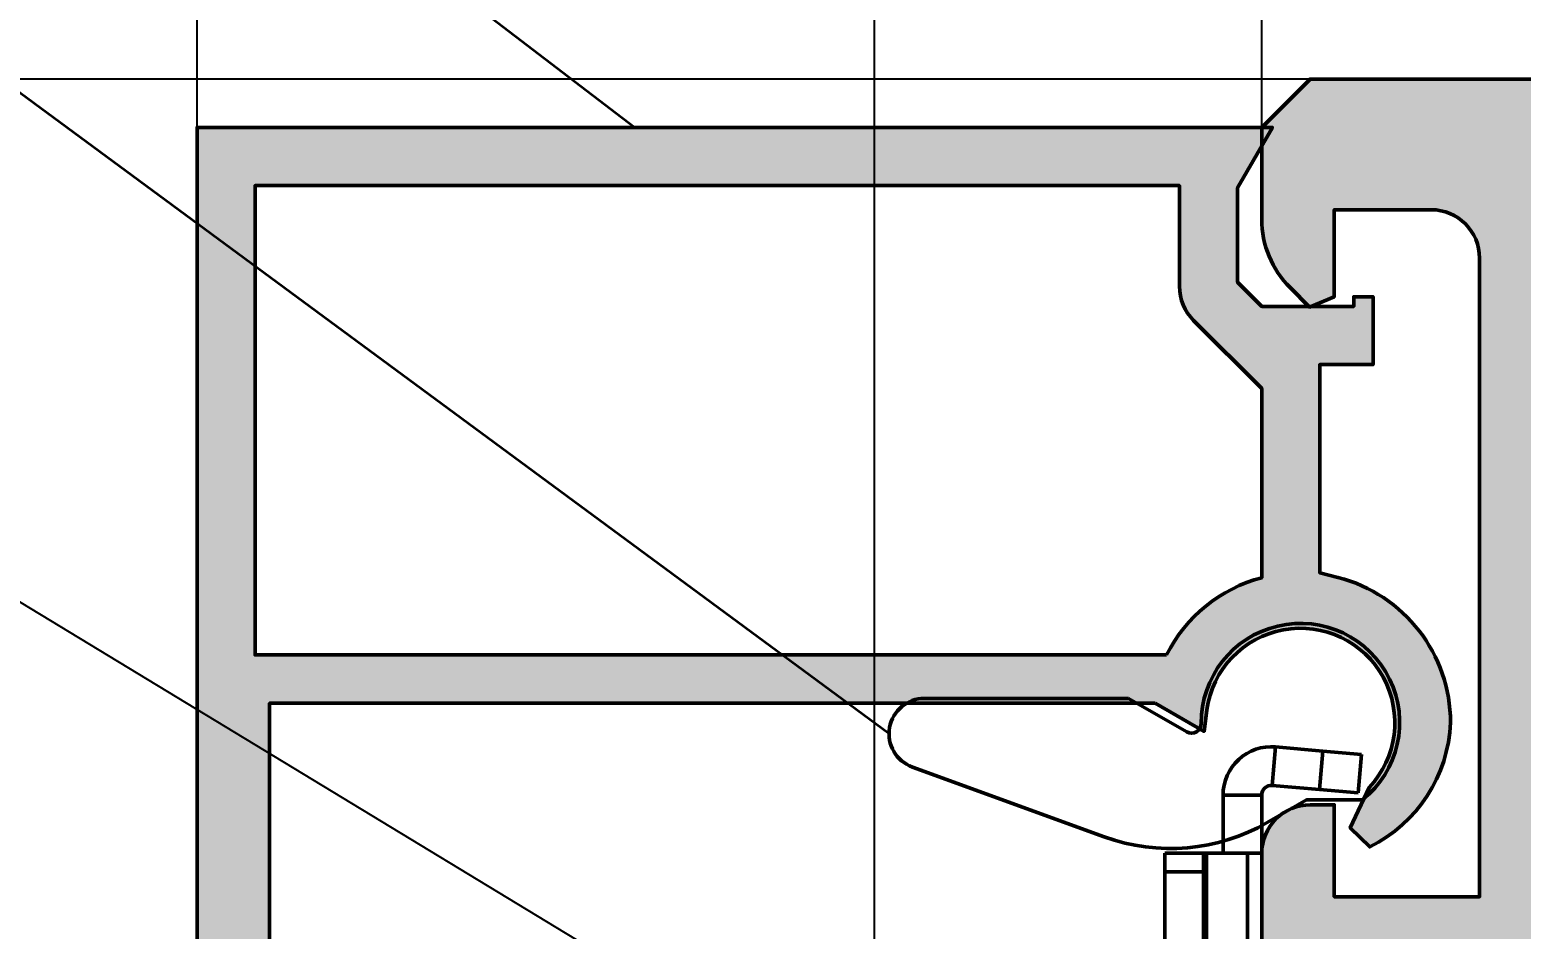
# Model space of a CAD drawing. Header units: millimetres. Extents: x -1 to 196, y 0 to 128.
# Drawn here: x 62.89 to 93.71, y 65.75 to 84.34 of the extents above; entities that cross this region are included whole.
import ezdxf

# ---------------------------------------------------------------- set-up
doc = ezdxf.new("R2010")
doc.units = ezdxf.units.MM
doc.header["$PDMODE"] = 3
doc.header["$PDSIZE"] = -2
for name, color, linetype, lineweight in [('AM_5', 3, 'Continuous', 25), ('AM_6', 2, 'Continuous', 35), ('AM_C', 2, 'Continuous', 50), ('AM_S', 7, 'Continuous', 50), ('Docu-AM_8', 1, 'Continuous', 25), ('Shellsafeguard', 2, 'Continuous', 35)]:
    doc.layers.add(name, color=color, linetype=linetype, lineweight=lineweight)
doc.styles.add('SBS_Standard', font='arial.ttf')
doc.dimstyles.new('SBS1-1$0', dxfattribs={"dimtxt": 2.5, "dimasz": 2.5, "dimexe": 1, "dimexo": 0, "dimgap": 1, "dimtad": 1, "dimtoh": 1, "dimdsep": 46, "dimtxsty": 'SBS_Standard', "dimcen": 0, "dimclrd": 256, "dimclre": 256, "dimclrt": 30, "dimadec": 1, "dimazin": 2, "dimtp": 0.1, "dimtm": 0.1, "dimtfac": 0.71, "dimtmove": 0, "dimatfit": 3, "dimfxl": 1, "dimlwd": -1, "dimlwe": -1, "dimarcsym": 1})

# ---------------------------------------------------------------- blocks, each defined once
blk = doc.blocks.new('B-3010118_docu_wos')
at = {"layer": 'Docu-AM_8'}
h = blk.add_hatch(color=256, dxfattribs=at)
edge = h.paths.add_edge_path()
edge.add_line((-1.03442056940482e-13, 1.000000000000077), (-1.029980715962331e-13, 48.99999999999994))
edge.add_line((-1.029980715962331e-13, 48.99999999999994), (0.9999999999998755, 50.00000000000004))
edge.add_line((0.9999999999998755, 50.00000000000004), (2.89583694396481, 50.00000000000001))
edge.add_arc((2.895836943964784, 47.99999999999913), 2.000000000000874, 45.00000000001671, 89.99999999999932, ccw=False)
edge.add_line((4.310050506338087, 49.41421356237326), (4.712132034355987, 49.0121320343556))
edge.add_line((4.712132034355987, 49.0121320343556), (4.500000000000227, 48.49999999999995))
edge.add_line((4.500000000000227, 48.49999999999995), (2.699999999999051, 48.50000000000001))
edge.add_line((2.699999999999051, 48.50000000000001), (2.700000000000049, 46.4999999999995))
edge.add_arc((3.700000000000047, 46.50000000000001), 0.9999999999999982, 180.0000000000293, 269.9999999999999)
edge.add_line((3.700000000000045, 45.50000000000001), (16.89999999999986, 45.50000000000001))
edge.add_line((16.89999999999986, 45.50000000000001), (16.89999999999986, 48.4999999999995))
edge.add_line((16.89999999999986, 48.4999999999995), (15.00000000000023, 48.50000000000006))
edge.add_line((15.00000000000023, 48.50000000000006), (15.00000000000023, 49.00000000000001))
edge.add_arc((16.00000000000021, 49.00000000000002), 0.9999999999999858, 89.99999999999272, 180.0000000000008, ccw=False)
edge.add_line((16.00000000000034, 50.00000000000001), (19.14886532022875, 49.99999999999982))
edge.add_line((19.14886532022875, 49.99999999999982), (19.58562960134768, 48.80000000000059))
edge.add_line((19.58562960134768, 48.80000000000059), (18.27926256615374, 48.79999999999995))
edge.add_line((18.27926256615374, 48.79999999999995), (18.49999999999974, 45.49999999999981))
edge.add_line((18.49999999999974, 45.49999999999981), (48.50000000000005, 45.50000000000684))
edge.add_line((48.50000000000005, 45.50000000000684), (48.72073743384539, 48.79999999999952))
edge.add_line((48.72073743384539, 48.79999999999952), (47.41437039865118, 48.80000000000012))
edge.add_line((47.41437039865118, 48.80000000000012), (47.8511346797708, 49.99999999999981))
edge.add_line((47.8511346797708, 49.99999999999981), (50.99999999999966, 50.00000000000001))
edge.add_arc((50.99999999999979, 49.00000000000002), 0.9999999999999858, -7.958078640513122e-13, 90.00000000000728, ccw=False)
edge.add_line((51.99999999999977, 49.00000000000001), (51.99999999999977, 48.50000000000006))
edge.add_line((51.99999999999977, 48.50000000000006), (50.10000000000014, 48.4999999999995))
edge.add_line((50.10000000000014, 48.4999999999995), (50.10000000000014, 45.50000000000001))
edge.add_line((50.10000000000014, 45.50000000000001), (63.29999999999995, 45.50000000000001))
edge.add_arc((63.29999999999995, 46.50000000000001), 1, 270, 359.9999999999707)
edge.add_line((64.29999999999995, 46.4999999999995), (64.30000000000095, 48.50000000000001))
edge.add_line((64.30000000000095, 48.50000000000001), (62.49999999999977, 48.49999999999995))
edge.add_line((62.49999999999977, 48.49999999999995), (62.28786796564401, 49.0121320343556))
edge.add_line((62.28786796564401, 49.0121320343556), (62.68994949366191, 49.41421356237326))
edge.add_arc((64.10416305603522, 47.99999999999913), 2.000000000000875, 90.0000000000008, 134.9999999999835, ccw=False)
edge.add_line((64.10416305603519, 50.00000000000001), (65.9999999999999, 50.00000000000001))
edge.add_line((65.9999999999999, 50.00000000000001), (66.99999999999977, 49.00000000000001))
edge.add_line((66.99999999999977, 49.00000000000001), (66.99999999999977, 1.000000000000007))
edge.add_line((66.99999999999977, 1.000000000000009), (65.99999999999991, 6.661338147750939e-16))
edge.add_line((65.99999999999991, 6.38623823671004e-16), (64.10416305603519, 5.329070518200751e-15))
edge.add_arc((64.10416305603522, 2.000000000000877), 2.000000000000871, 225.0000000000165, 269.9999999999992, ccw=False)
edge.add_line((62.68994949366191, 0.5857864376267568), (62.28786796564401, 0.987867965644412))
edge.add_line((62.28786796564401, 0.987867965644412), (62.49999999999977, 1.500000000000062))
edge.add_line((62.49999999999977, 1.500000000000062), (64.30000000000095, 1.500000000000005))
edge.add_line((64.30000000000095, 1.500000000000005), (64.29999999999995, 3.500000000000517))
edge.add_arc((63.29999999999995, 3.500000000000005), 1, 2.931199194436777e-11, 90)
edge.add_line((63.29999999999995, 4.500000000000005), (50.10000000000014, 4.500000000000005))
edge.add_line((50.10000000000014, 4.500000000000005), (50.10000000000014, 1.500000000000515))
edge.add_line((50.10000000000014, 1.500000000000515), (51.99999999999977, 1.499999999999948))
edge.add_line((51.99999999999977, 1.499999999999948), (51.99999999999977, 1.000000000000005))
edge.add_arc((50.99999999999979, 0.9999999999999895), 0.9999999999999858, -90.00000000000728, 9.094947017729282e-13, ccw=False)
edge.add_line((50.99999999999966, 1.998401444325282e-15), (47.8511346797708, 1.998517131957586e-13))
edge.add_line((47.8511346797708, 1.998517131957586e-13), (47.4143703986512, 1.199999999999889))
edge.add_line((47.4143703986512, 1.199999999999889), (48.72073743384539, 1.200000000000492))
edge.add_line((48.72073743384539, 1.200000000000492), (48.50000000000006, 4.49999999999317))
edge.add_line((48.50000000000006, 4.49999999999317), (18.49999999999974, 4.50000000000021))
edge.add_line((18.49999999999974, 4.50000000000021), (18.27926256615374, 1.200000000000069))
edge.add_line((18.27926256615374, 1.200000000000069), (19.58562960134768, 1.199999999999422))
edge.add_line((19.58562960134768, 1.199999999999422), (19.14886532022875, 1.976196983832779e-13))
edge.add_line((19.14886532022875, 1.977224148145708e-13), (16.00000000000034, 1.998401444325282e-15))
edge.add_arc((16.00000000000021, 0.9999999999999895), 0.9999999999999875, 179.9999999999991, 270.00000000000733, ccw=False)
edge.add_line((15.00000000000023, 1.000000000000005), (15.00000000000023, 1.499999999999948))
edge.add_line((15.00000000000023, 1.499999999999948), (16.89999999999987, 1.500000000000515))
edge.add_line((16.89999999999987, 1.500000000000515), (16.89999999999986, 4.500000000000005))
edge.add_line((16.89999999999986, 4.500000000000005), (3.700000000000045, 4.500000000000005))
edge.add_arc((3.700000000000047, 3.500000000000007), 0.9999999999999982, 90.0000000000001, 179.9999999999708)
edge.add_line((2.700000000000049, 3.500000000000517), (2.699999999999051, 1.500000000000005))
edge.add_line((2.699999999999051, 1.500000000000005), (4.500000000000227, 1.500000000000062))
edge.add_line((4.500000000000227, 1.500000000000062), (4.712132034355987, 0.987867965644412))
edge.add_line((4.712132034355987, 0.987867965644412), (4.310050506338087, 0.5857864376267568))
edge.add_arc((2.895836943964784, 2.000000000000877), 2.000000000000871, 270.0000000000007, 314.99999999998346, ccw=False)
edge.add_line((2.89583694396481, 5.329070518200751e-15), (0.9999999999998763, -3.209471837271603e-14))
edge.add_line((0.9999999999998763, -3.209471837271603e-14), (-1.034727858950646e-13, 1.000000000000077))
h.paths.add_polyline_path([(48.10000002715257, 43.70000000000687), (18.89999997284858, 43.69999999999985), (18.89999997284858, 6.300000000000171), (48.10000002715257, 6.299999999993149)], flags=0)
edge = h.paths.add_edge_path(flags=0)
edge.add_line((16.90000020798141, 44.00000000000293), (3.199999999999477, 44.00000000000009))
edge.add_line((3.199999999999477, 44.00000000000009), (3.199999999999547, 41.49999999999988))
edge.add_line((3.199999999999547, 41.49999999999988), (2.899999999999908, 41.2000000000001))
edge.add_line((2.899999999999908, 41.2000000000001), (2.900000000001242, 28.12347523777213))
edge.add_line((2.900000000001242, 28.12347523777213), (2.876190476191719, 28.04910677972994))
edge.add_arc((12.40000000000122, 25.00000000000001), 9.999999999999982, 162.2472098380533, 197.7527901619468)
edge.add_line((2.876190476191724, 21.95089322027006), (2.900000000001244, 21.87652476222787))
edge.add_line((2.900000000001244, 21.87652476222787), (2.900000000000598, 8.800000000000196))
edge.add_line((2.900000000000598, 8.800000000000196), (3.199999999999546, 8.500000000000137))
edge.add_line((3.199999999999546, 8.500000000000137), (3.199999999999477, 5.999999999999932))
edge.add_line((3.199999999999477, 5.999999999999932), (16.90000020797842, 6.000000000000018))
edge.add_line((16.90000020797842, 6.000000000000018), (16.90000020689833, 21.87652476222788))
edge.add_line((16.90000020689833, 21.87652476222788), (16.92380973070785, 21.95089322027007))
edge.add_arc((7.400000206898351, 25), 9.999999999999975, 342.2472098380533, 377.7527901619468)
edge.add_line((16.92380973070784, 28.04910677972996), (16.90000020689832, 28.12347523777214))
edge.add_line((16.90000020689832, 28.12347523777214), (16.90000020798141, 44.00000000000293))
edge = h.paths.add_edge_path(flags=0)
edge.add_line((63.80000000000007, 44.00000000000009), (50.09999979201653, 43.99999999999999))
edge.add_line((50.09999979201653, 43.99999999999999), (50.0999997931026, 28.12347523777213))
edge.add_line((50.0999997931026, 28.12347523777213), (50.07619026929307, 28.04910677972994))
edge.add_arc((59.59999979310258, 25.00000000000001), 9.999999999999988, 162.2472098380533, 197.7527901619468)
edge.add_line((50.07619026929308, 21.95089322027006), (50.0999997931026, 21.87652476222787))
edge.add_line((50.0999997931026, 21.87652476222787), (50.09999979201653, 6.000000000000032))
edge.add_line((50.09999979201653, 6.000000000000031), (63.80000000000007, 5.999999999999932))
edge.add_line((63.80000000000007, 5.999999999999932), (63.8, 8.500000000000139))
edge.add_line((63.8, 8.500000000000139), (64.09999999999964, 8.79999999999992))
edge.add_line((64.09999999999964, 8.79999999999992), (64.09999999999968, 21.87652476222787))
edge.add_line((64.09999999999968, 21.87652476222787), (64.1238095238092, 21.95089322027007))
edge.add_arc((54.59999999999968, 25.00000000000001), 9.999999999999996, 342.2472098380533, 377.7527901619467)
edge.add_line((64.1238095238092, 28.04910677972994), (64.09999999999968, 28.12347523777213))
edge.add_line((64.09999999999968, 28.12347523777213), (64.09999999999964, 41.20000000000012))
edge.add_line((64.09999999999964, 41.20000000000012), (63.8, 41.49999999999988))
edge.add_line((63.8, 41.49999999999988), (63.80000000000007, 44.00000000000009))
at = {"layer": 'AM_S'}
blk.add_lwpolyline([(-1.03442056940482e-13, 1.000000000000077), (-1.029980715962331e-13, 48.99999999999994), (0.9999999999998755, 50.00000000000004), (2.89583694396481, 50.00000000000001, -0.1989123673795796), (4.310050506338087, 49.41421356237326), (4.712132034355987, 49.0121320343556), (4.500000000000227, 48.49999999999995), (2.699999999999051, 48.50000000000001), (2.700000000000049, 46.4999999999995, 0.4142135623729452), (3.700000000000045, 45.50000000000001), (16.89999999999986, 45.50000000000001), (16.89999999999986, 48.4999999999995), (15.00000000000023, 48.50000000000006), (15.00000000000023, 49.00000000000001, -0.4142135623731367), (16.00000000000034, 50.00000000000001), (19.14886532022875, 49.99999999999982), (19.58562960134768, 48.80000000000059), (18.27926256615374, 48.79999999999995), (18.49999999999974, 45.49999999999981), (48.50000000000005, 45.50000000000684)], format="xyb", dxfattribs=at)
blk = doc.blocks.new('B-3991008_docu_wos')
at = {"layer": 'Docu-AM_8'}
h = blk.add_hatch(color=256, dxfattribs=at)
edge = h.paths.add_edge_path()
edge.add_line((-11.89999999999996, 2.203115392854691), (-12.48361182593791, 1.192270058432068))
edge.add_line((-12.48361182593791, 1.192270058432068), (-12.03999999999996, 1.132588937151354))
edge.add_arc((-12.29999999999995, -0.8000000000000375), 1.949999999999984, -133.4080127777193, 82.33774433923429, ccw=False)
edge.add_line((-13.64001877441193, -2.216633221487996), (-14.47321452147776, -1.828107663889092))
edge.add_line((-14.47321452147776, -1.828107663889092), (-14.8688738196423, -2.23306716015211))
edge.add_arc((-12.18013562322083, -0.902395558627594), 2.999999999999932, 206.3310657647786, 267.7101380083817)
edge.add_arc((-12.29999999999991, -0.7999999999999797), 3.100000000000013, 269.9999888791808, 345.5224878140693)
edge.add_line((-9.29843790668916, -1.575000000000024), (-9.201613323033987, -1.200000000000034))
edge.add_line((-9.201613323033987, -1.200000000000034), (-4.899999999999963, -1.200000000000024))
edge.add_line((-4.899999999999963, -1.200000000000024), (-4.899999999999988, -2.3))
edge.add_line((-4.899999999999988, -2.3), (-3.5, -2.300000000000026))
edge.add_line((-3.5, -2.300000000000026), (-3.5, -1.90000000000007))
edge.add_line((-3.5, -1.90000000000007), (-3.69999999999996, -1.90000000000007))
edge.add_line((-3.69999999999996, -1.90000000000007), (-3.69999999999996, 2.131628207280301e-14))
edge.add_line((-3.69999999999996, 2.131628207280301e-14), (-3.19999999999996, 0.5000000000000213))
edge.add_line((-3.19999999999996, 0.5000000000000213), (-1.246410161513722, 0.5000000000000213))
edge.add_line((-1.246410161513722, 0.5000000000000213), (0, -0.2196152422706432))
edge.add_line((-1.035751345774633e-16, -0.2196152422706432), (3.061616997868395e-17, 22.00000000000001))
edge.add_line((3.061616997868395e-17, 22.00000000000001), (-21.20000005166107, 22.00000000000036))
edge.add_line((-21.20000005166107, 22.00000000000036), (-21.19999970891076, 20.00000000000001))
edge.add_line((-21.19999970891076, 20.00000000000001), (-23.50000034275029, 20.00000000000001))
edge.add_line((-23.50000034275029, 20.00000000000001), (-23.90397134275074, 19.20536999999998))
edge.add_arc((-24.71191408617337, 18.61610855630205), 1.000000262839087, -38.88618498072577, 36.104604522801424, ccw=False)
edge.add_line((-23.93351934275081, 17.98833299999998), (-23.70000134275062, 17.49999999999999))
edge.add_line((-23.70000134275062, 17.49999999999999), (-22.6, 17.49999999999999))
edge.add_line((-22.6, 17.49999999999999), (-22.6, 16.35044140847464))
edge.add_line((-22.6, 16.35044140847464), (-23.88302331593942, 14.82139397750241))
edge.add_line((-23.88302331593942, 14.82139397750241), (-23.11697834275067, 14.17860699999998))
edge.add_line((-23.11697834275067, 14.17860699999998), (-22.06791234275035, 15.42883599999997))
edge.add_arc((-23.60000193702863, 16.71441338904894), 2.000001937031503, 319.9999654235025, 359.9999029109925)
edge.add_line((-21.6, 16.71440999999997), (-21.6, 17.49999999999999))
edge.add_line((-21.6, 17.49999999999999), (-18.89289356156398, 20.20710678118659))
edge.add_arc((-18.18560741532434, 19.49973156122806), 1.00031664710426, 89.43748814388391, 134.9963923888267, ccw=False)
edge.add_line((-18.17578678037764, 20.49999999999994), (-11.89999999999996, 20.49999999999994))
edge.add_line((-11.89999999999996, 20.49999999999994), (-11.89999999999996, 2.203115392854691))
edge = h.paths.add_edge_path(flags=16)
edge.add_arc((-12.29999999999995, -0.800000000000034), 3.100000000000001, 14.955248316643974, 63.15278667399599, ccw=False)
edge.add_line((-9.30500417362557, 3.404394821604484e-17), (-5.397056274847699, 0))
edge.add_line((-5.397056274847699, 0), (-3.989949493661136, 1.40710678118657))
edge.add_arc((-3.282842712474586, 0.7000000000000242), 0.9999999999999999, 90, 135.0000000000001, ccw=False)
edge.add_line((-3.282842712474587, 1.700000000000024), (-1.199999999999996, 1.700000000000025))
edge.add_line((-1.199999999999996, 1.700000000000025), (-1.199999999999996, 20.8))
edge.add_line((-1.199999999999996, 20.8), (-10.89999999999996, 20.79999999999998))
edge.add_line((-10.89999999999996, 20.79999999999998), (-10.89999999999996, 1.965863337187841))
at = {"layer": 'AM_S'}
for points in [[(-11.89999999999996, 2.203115392854691), (-12.48361182593791, 1.192270058432068), (-12.03999999999996, 1.132588937151354, -1.373175899358104), (-13.64001877441193, -2.216633221487996), (-14.47321452147776, -1.828107663889092), (-14.8688738196423, -2.23306716015211, 0.2744090491249453), (-12.30000060169414, -3.899999999999935, 0.3419987673188581), (-9.29843790668916, -1.575000000000024), (-9.201613323033987, -1.200000000000034), (-4.899999999999963, -1.200000000000024), (-4.899999999999988, -2.3), (-3.5, -2.300000000000026), (-3.5, -1.90000000000007), (-3.69999999999996, -1.90000000000007), (-3.69999999999996, 2.131628207280301e-14), (-3.19999999999996, 0.5000000000000213), (-1.246410161513722, 0.5000000000000213), (-1.035751345774633e-16, -0.2196152422706432), (3.061616997868395e-17, 22.00000000000001), (-21.20000005166107, 22.00000000000036), (-21.19999970891076, 20.00000000000001), (-23.50000034275029, 20.00000000000001), (-23.90397134275074, 19.20536999999998, -0.3394094402287316), (-23.93351934275081, 17.98833299999998), (-23.70000134275062, 17.49999999999999), (-22.6, 17.49999999999999), (-22.6, 16.35044140847464), (-23.88302331593942, 14.82139397750241), (-23.11697834275067, 14.17860699999998), (-22.06791234275035, 15.42883599999997, 0.1763266994656899), (-21.6, 16.71440999999997), (-21.6, 17.49999999999999), (-18.89289356156398, 20.20710678118659, -0.2014487717177971), (-18.17578678037764, 20.49999999999994), (-11.89999999999996, 20.49999999999994), (-11.89999999999996, 2.203115392854691)], [(-10.89999999999996, 1.965863337187841, -0.2134575926161353), (-9.30500417362557, 3.404394821604484e-17), (-5.397056274847699, 0), (-3.989949493661136, 1.40710678118657, -0.1989123673796585), (-3.282842712474587, 1.700000000000024), (-1.199999999999996, 1.700000000000025), (-1.199999999999996, 20.8), (-10.89999999999996, 20.79999999999998), (-10.89999999999996, 1.965863337187841)]]:
    blk.add_lwpolyline(points, format="xyb", close=True, dxfattribs=at)
blk = doc.blocks.new('B-4020006_docu_wos')
at = {"layer": 'AM_C'}
blk.add_lwpolyline([(0.5, 3.550000000000182), (-0.1928699384586139, 2.349914063552205, 0.580267303063473), (-0.01791687035046152, 2.049921702348001, -1.597324648268597), (-1.600000000000023, -1.281600561797859), (-1.600000000000023, -0.1248711305961479), (-2.067384683690022, 0.6846628882340156, -0.2216946626429356), (-2.362053551695908, 4.05274346153692), (-0.9185231964214609, 8.018810516950907, -0.8390996311772809), (0.5, 7.768686604660616), (0.5, 5.248306118210166)], format="xyb", close=True, dxfattribs=at)
blk = doc.blocks.new('4080323_Side')
at = {"layer": 'AM_C'}
for p, q in [((0.2174311485450744, 37.39923893961895), (0.2871557427424705, 38.19619469809276)), ((0.2871557427424705, 38.19619469809276), (1.265158231903115, 38.11063056739112)), ((1.195433637705719, 37.31367480891731), (1.265158231903115, 38.11063056739112)), ((2.06211399037602, 38.04090597319281), (1.265158231903115, 38.11063056739112)), ((2.06211399037602, 38.04090597319281), (1.992389396178623, 37.24395021471991)), ((1.195433637705719, 37.31367480891731), (0.2174311485450744, 37.39923893961895)), ((1.195433637705719, 37.31367480891731), (1.992389396178623, 37.24395021471991)), ((-0.8000000000047294, 36.0000000000009), (-0.8000000000047294, 37.20000000000072)), ((-5.456968210637569e-12, 37.20000000000072), (-0.8000000000047294, 37.20000000000072)), ((-5.456968210637569e-12, 36.0000000000009), (-5.456968210637569e-12, 37.20000000000072)), ((-2, 36.0000000000009), (-2, 35.61159660434259)), ((-2, 36.0000000000009), (-1.200000000000728, 36.0000000000009)), ((-1.141421356238425, 36.0000000000009), (-1.200000000000728, 36.0000000000009)), ((-1.200000000000728, 35.61159660434259), (-1.200000000000728, 36.0000000000009)), ((-1.141421356238425, 32.7500000000009), (-1.141421356238425, 36.0000000000009)), ((-0.2928932188151521, 36.0000000000009), (-1.141421356238425, 36.0000000000009)), ((-0.2928932188151521, 32.45000000000072), (-0.2928932188151521, 36.0000000000009)), ((-0.2928932188151521, 36.0000000000009), (-1.818989403545856e-12, 36.0000000000009)), ((-1.818989403545856e-12, 1.000000000000909), (-1.818989403545856e-12, 36.0000000000009)), ((-2, 34.0000000000009), (-2, 35.61159660434259)), ((-1.200000000000728, 35.61159660434259), (-2, 35.61159660434259)), ((-1.200000000000728, 35.61159660434259), (-1.199999999998909, 33.6900094323837)), ((-2, 33.6900094323837), (-2, 34.0000000000009)), ((-2, 33.6900094323837), (-2, 33.27841282804183)), ((-2, 33.6900094323837), (-1.199999999998909, 33.6900094323837)), ((-1.199999999998909, 33.27841282804183), (-1.199999999998909, 33.6900094323837)), ((-2, 31.5000000000009), (-2, 33.27841282804183)), ((-1.199999999998909, 33.27841282804183), (-2, 33.27841282804183)), ((-1.199999999998909, 33.27841282804183), (-1.199999999998909, 3.721587171959072)), ((-1.141421356238425, 32.7500000000009), (-1.200000000000728, 32.7500000000009)), ((-0.7171572875267884, 32.7500000000009), (-1.141421356238425, 32.7500000000009)), ((-0.8585786437652132, 32.45000000000072), (-0.2928932188151521, 32.45000000000072)), ((-0.8585786437652132, 32.45000000000072), (-0.8585786437652132, 31.55000000000108)), ((2.598416150243793, 32.38363262866914), (1.798903488628639, 32.35571303130745)), ((2.598416150243793, 32.38363262866914), (2.626335747605481, 31.58411996705399)), ((0.2069798993361474, 32.30012183459711), (1.798903488628639, 32.35571303130745)), ((0.2348994966978353, 31.50060917298196), (0.2069798993361474, 32.30012183459711)), ((1.826823085992146, 31.55620036969139), (1.798903488628639, 32.35571303130745)), ((-2, 1.000000000000909), (-2, 31.5000000000009)), ((-0.2928932188151521, 31.55000000000108), (-0.8585786437652132, 31.55000000000108)), ((-0.2928932188151521, 29.45000000000072), (-0.2928932188151521, 31.55000000000108)), ((0.2348994966978353, 31.50060917298196), (1.826823085992146, 31.55620036969139)), ((1.826823085992146, 31.55620036969139), (2.626335747605481, 31.58411996705399)), ((-1.200000000000728, 31.2500000000009), (-1.141421356238425, 31.2500000000009)), ((-1.141421356238425, 29.7500000000009), (-1.141421356238425, 31.2500000000009)), ((-1.141421356238425, 31.2500000000009), (-0.7171572875267884, 31.2500000000009)), ((-1.141421356238425, 29.7500000000009), (-1.200000000000728, 29.7500000000009)), ((-0.7171572875267884, 29.7500000000009), (-1.141421356238425, 29.7500000000009)), ((-0.8585786437652132, 29.45000000000072), (-0.2928932188151521, 29.45000000000072)), ((-0.8585786437652132, 29.45000000000072), (-0.8585786437652132, 28.55000000000108)), ((-0.2928932188151521, 28.55000000000108), (-0.8585786437652132, 28.55000000000108)), ((-0.2928932188151521, 26.45000000000072), (-0.2928932188151521, 28.55000000000108)), ((-1.200000000000728, 28.2500000000009), (-1.141421356238425, 28.2500000000009)), ((-1.141421356238425, 26.7500000000009), (-1.141421356238425, 28.2500000000009)), ((-1.141421356238425, 28.2500000000009), (-0.7171572875267884, 28.2500000000009)), ((-1.141421356238425, 26.7500000000009), (-1.200000000000728, 26.7500000000009)), ((-0.7171572875267884, 26.7500000000009), (-1.141421356238425, 26.7500000000009)), ((-0.8585786437652132, 26.45000000000072), (-0.2928932188151521, 26.45000000000072)), ((-0.8585786437652132, 26.45000000000072), (-0.8585786437652132, 25.55000000000017)), ((-0.2928932188151521, 25.55000000000108), (-0.8585786437652132, 25.55000000000017)), ((-0.2928932188151521, 23.45000000000072), (-0.2928932188151521, 25.55000000000108)), ((-1.200000000000728, 25.2500000000009), (-1.141421356238425, 25.2500000000009)), ((-1.141421356238425, 23.7500000000009), (-1.141421356238425, 25.2500000000009)), ((-1.141421356238425, 25.2500000000009), (-0.7171572875267884, 25.2500000000009)), ((-1.141421356238425, 23.7500000000009), (-1.200000000000728, 23.7500000000009)), ((-0.7171572875267884, 23.7500000000009), (-1.141421356238425, 23.7500000000009)), ((-0.8585786437652132, 23.45000000000072), (-0.2928932188151521, 23.45000000000072)), ((-0.8585786437652132, 23.45000000000072), (-0.8585786437652132, 22.55000000000017)), ((-0.2928932188151521, 22.55000000000108), (-0.8585786437652132, 22.55000000000017)), ((-0.2928932188151521, 20.45000000000072), (-0.2928932188151521, 22.55000000000108)), ((-1.200000000000728, 22.2500000000009), (-1.141421356238425, 22.2500000000009)), ((-1.141421356238425, 20.7500000000009), (-1.141421356238425, 22.2500000000009)), ((-1.141421356238425, 22.2500000000009), (-0.7171572875267884, 22.2500000000009)), ((-1.141421356238425, 20.7500000000009), (-1.200000000000728, 20.7500000000009)), ((-0.7171572875267884, 20.7500000000009), (-1.141421356238425, 20.7500000000009)), ((-0.8585786437652132, 20.45000000000072), (-0.2928932188151521, 20.45000000000072)), ((-0.8585786437652132, 20.45000000000072), (-0.8585786437652132, 19.55000000000017)), ((-0.2928932188151521, 19.55000000000108), (-0.8585786437652132, 19.55000000000017)), ((-0.2928932188151521, 17.45000000000072), (-0.2928932188151521, 19.55000000000108)), ((-1.200000000000728, 19.2500000000009), (-1.141421356238425, 19.2500000000009)), ((-1.141421356238425, 17.7500000000009), (-1.141421356238425, 19.2500000000009)), ((-1.141421356238425, 19.2500000000009), (-0.7171572875267884, 19.2500000000009)), ((-1.141421356238425, 17.7500000000009), (-1.200000000000728, 17.7500000000009)), ((-0.7171572875267884, 17.7500000000009), (-1.141421356238425, 17.7500000000009)), ((-0.8585786437652132, 17.45000000000072), (-0.2928932188151521, 17.45000000000072)), ((-0.8585786437652132, 17.45000000000072), (-0.8585786437652132, 16.55000000000017)), ((-0.2928932188151521, 16.55000000000108), (-0.8585786437652132, 16.55000000000017)), ((-0.2928932188151521, 14.45000000000072), (-0.2928932188151521, 16.55000000000108)), ((-1.200000000000728, 16.2500000000009), (-1.141421356238425, 16.2500000000009)), ((-1.141421356238425, 14.7500000000009), (-1.141421356238425, 16.2500000000009)), ((-1.141421356238425, 16.2500000000009), (-0.7171572875267884, 16.2500000000009)), ((-1.141421356238425, 14.7500000000009), (-1.200000000000728, 14.7500000000009)), ((-0.7171572875267884, 14.7500000000009), (-1.141421356238425, 14.7500000000009)), ((-0.8585786437652132, 14.45000000000072), (-0.2928932188151521, 14.45000000000072)), ((-0.8585786437652132, 14.45000000000072), (-0.8585786437652132, 13.55000000000017)), ((-0.2928932188151521, 13.55000000000108), (-0.8585786437652132, 13.55000000000017)), ((-0.2928932188151521, 11.45000000000073), (-0.2928932188151521, 13.55000000000108)), ((-1.200000000000728, 13.2500000000009), (-1.141421356238425, 13.2500000000009)), ((-1.141421356238425, 11.75000000000091), (-1.141421356238425, 13.2500000000009)), ((-1.141421356238425, 13.2500000000009), (-0.7171572875267884, 13.2500000000009)), ((-1.141421356238425, 11.75000000000091), (-1.200000000000728, 11.75000000000091)), ((-0.7171572875267884, 11.75000000000091), (-1.141421356238425, 11.75000000000091)), ((-0.8585786437652132, 11.45000000000073), (-0.2928932188151521, 11.45000000000073)), ((-0.8585786437652132, 11.45000000000073), (-0.8585786437652132, 10.55000000000018)), ((-0.2928932188151521, 10.55000000000109), (-0.8585786437652132, 10.55000000000018)), ((-0.2928932188151521, 8.450000000000728), (-0.2928932188151521, 10.55000000000109)), ((-1.200000000000728, 10.25000000000091), (-1.141421356238425, 10.25000000000091)), ((-1.141421356238425, 8.75000000000091), (-1.141421356238425, 10.25000000000091)), ((-1.141421356238425, 10.25000000000091), (-0.7171572875267884, 10.25000000000091)), ((-1.141421356238425, 8.75000000000091), (-1.200000000000728, 8.75000000000091)), ((-0.7171572875267884, 8.75000000000091), (-1.141421356238425, 8.75000000000091)), ((-0.8585786437652132, 8.450000000000728), (-0.2928932188151521, 8.450000000000728)), ((-0.8585786437652132, 8.450000000000728), (-0.8585786437652132, 7.550000000000182)), ((-0.2928932188151521, 7.550000000001091), (-0.8585786437652132, 7.550000000000182)), ((-0.2928932188151521, 5.450000000000728), (-0.2928932188151521, 7.550000000001091)), ((-1.200000000000728, 7.250000000000909), (-1.141421356238425, 7.250000000000909)), ((-1.141421356238425, 5.750000000000909), (-1.141421356238425, 7.250000000000909)), ((-1.141421356238425, 7.250000000000909), (-0.7171572875267884, 7.250000000000909)), ((-1.141421356238425, 5.750000000000909), (-1.200000000000728, 5.750000000000909)), ((-0.7171572875267884, 5.750000000000909), (-1.141421356238425, 5.750000000000909)), ((-0.8585786437652132, 5.450000000000728), (-0.2928932188151521, 5.450000000000728)), ((-0.8585786437652132, 5.450000000000728), (-0.8585786437652132, 4.550000000000182)), ((0.2348994966978353, 5.499390827019852), (0.2069798993361474, 4.699878165404698)), ((0.2348994966978353, 5.499390827019852), (1.826823085992146, 5.443799630309513)), ((1.798903488628639, 4.64428696869436), (1.826823085992146, 5.443799630309513)), ((2.626335747605481, 5.415880032947825), (1.826823085992146, 5.443799630309513)), ((2.626335747605481, 5.415880032947825), (2.598416150243793, 4.616367371332672)), ((0.2069798993361474, 4.699878165404698), (1.798903488628639, 4.64428696869436)), ((1.798903488628639, 4.64428696869436), (2.598416150243793, 4.616367371332672)), ((-0.2928932188151521, 4.550000000001091), (-0.8585786437652132, 4.550000000000182)), ((-0.2928932188151521, 1.000000000000909), (-0.2928932188151521, 4.550000000001091)), ((-1.200000000000728, 4.250000000000909), (-1.141421356238425, 4.250000000000909)), ((-1.141421356238425, 1.000000000000909), (-1.141421356238425, 4.250000000000909)), ((-1.141421356238425, 4.250000000000909), (-0.7171572875267884, 4.250000000000909)), ((-2, 3.721587171959072), (-1.199999999998909, 3.721587171959072)), ((-1.199999999998909, 3.309990567618115), (-1.199999999998909, 3.721587171959072)), ((-1.199999999998909, 3.309990567618115), (-2, 3.309990567618115)), ((-1.199999999998909, 3.309990567618115), (-1.200000000000728, 1.388403395659225)), ((-2, 1.388403395659225), (-2, 3.000000000000909)), ((-2, 1.388403395659225), (-1.200000000000728, 1.388403395659225)), ((-2, 1.388403395659225), (-2, 1.000000000000909)), ((-1.200000000000728, 1.000000000000909), (-1.200000000000728, 1.388403395659225)), ((-1.200000000000728, 1.000000000000909), (-2, 1.000000000000909)), ((-1.141421356238425, 1.000000000000909), (-1.200000000000728, 1.000000000000909)), ((-0.2928932188151521, 1.000000000000909), (-1.141421356238425, 1.000000000000909)), ((-0.8000000000047294, -0.1999999999989086), (-0.8000000000047294, 1.000000000000909)), ((-0.2928932188151521, 1.000000000000909), (-1.818989403545856e-12, 1.000000000000909)), ((-5.456968210637569e-12, -0.1999999999989086), (-5.456968210637569e-12, 1.000000000000909)), ((-5.456968210637569e-12, -0.1999999999989086), (-0.8000000000047294, -0.1999999999989086)), ((1.992389396178623, -0.2439502147180974), (1.195433637705719, -0.3136748089154935)), ((1.992389396178623, -0.2439502147180974), (2.06211399037602, -1.040905973191002)), ((0.2174311485450744, -0.3992389396180442), (1.195433637705719, -0.3136748089154935)), ((0.2871557427424705, -1.196194698090949), (0.2174311485450744, -0.3992389396180442)), ((1.265158231903115, -1.110630567389308), (1.195433637705719, -0.3136748089154935)), ((0.2871557427424705, -1.196194698090949), (1.265158231903115, -1.110630567389308)), ((1.265158231903115, -1.110630567389308), (2.06211399037602, -1.040905973191002))]:
    blk.add_line(p, q, dxfattribs=at)
for centre, radius, start, end in [((0.1999999999952706, 37.20000000000072), 1.000000000000002, 85.00000000002635, 180), ((0.1999999999952706, 37.20000000000072), 0.2, 85.00000000002635, 180), ((1.999999999996362, 30.0000000000009), 4, 138.7121682483362, 143.1301023542335), ((0.1999999999952706, 32.5000000000009), 0.1999999999999984, 180, 272.0000000000036), ((0.1999999999952706, 32.5000000000009), 0.999999999999907, 258.463040967142, 272.0000000000036), ((0.1999999999952706, 4.500000000000909), 0.9999999999999468, 87.99999999999635, 101.536959032858), ((0.1999999999952706, 4.500000000000909), 0.2000000000000013, 87.99999999999635, 180), ((1.999999999996362, 7.000000000000909), 4, 216.8698976457665, 221.2878317516638), ((0.1999999999952706, -0.1999999999989086), 1.000000000000001, 180, 274.9999999999736), ((0.1999999999952706, -0.1999999999989086), 0.2000000000000013, 180, 274.9999999999736)]:
    blk.add_arc(centre, radius, start, end, dxfattribs=at)
at = {"layer": 'AM_C', "extrusion": (0, 0, -1)}
for centre, major_axis, ratio, start_param, end_param in [((-1.28284271247685, 32.0000000000009), (-2.534661140423152e-13, -0.749999999999799), 0.7071067811862697, 3.298444740510635, 4.06888787159089), ((-0.7171572875267884, 32.0000000000009), (3.660658749550008e-13, -0.75), 0.7071067811864619, 3.141592653590484, 4.068887871592054), ((-1.28284271247685, 32.0000000000009), (-1.212792741750837e-16, -0.7499999999995041), 0.7071067811868313, 4.068887871590833, 5.355890089178546), ((-1.28284271247685, 32.0000000000009), (7.701935520414001e-13, -0.7499999999999809), 0.7071067811857435, -0.9272952180007911, -0.1568520869199472), ((-0.7171572875267884, 32.0000000000009), (-6.071630840266565e-13, -0.7499999999999999), 0.7071067811867834, -0.9272952180021086, -1.144861982993461e-12), ((-1.28284271247685, 29.0000000000009), (-2.534661140423152e-13, -0.749999999999799), 0.7071067811862697, 3.298444740510635, 4.06888787159089), ((-0.7171572875267884, 29.0000000000009), (3.660658749550008e-13, -0.75), 0.7071067811864619, 3.141592653590484, 4.068887871592054), ((-1.28284271247685, 29.0000000000009), (-1.212792741750837e-16, -0.7499999999995041), 0.7071067811868313, 4.068887871590833, 5.355890089178546), ((-1.28284271247685, 29.0000000000009), (1.073750272409209e-12, -0.7499999999999926), 0.7071067811859535, -0.9272952180005167, -0.1568520869197594), ((-0.7171572875267884, 29.0000000000009), (-6.071630840266565e-13, -0.7499999999999999), 0.7071067811867834, -0.9272952180021086, -1.144861982993461e-12), ((-1.28284271247685, 26.0000000000009), (-5.579065512094819e-13, -0.7499999999998107), 0.7071067811864794, 3.298444740510447, 4.068887871590614), ((-0.7171572875267884, 26.0000000000009), (-8.862760608306035e-14, -0.75), 0.7071067811858556, 3.141592653589626, 4.068887871591625), ((-1.28284271247685, 26.0000000000009), (-1.212792741750837e-16, -0.7499999999995041), 0.7071067811868313, 4.068887871590833, 5.355890089178546), ((-1.28284271247685, 26.0000000000009), (6.002043135432762e-13, -0.7500000000000346), 0.7071067811863297, -0.9272952180006261, -0.1568520869205594), ((-0.7171572875267884, 26.0000000000009), (-1.521628809706501e-13, -0.75), 0.707106781186177, -0.9272952180016796, -2.871036741680655e-13), ((-1.28284271247685, 23.0000000000009), (-5.579065512094819e-13, -0.7499999999998107), 0.7071067811864794, 3.298444740510447, 4.068887871590614), ((-0.7171572875267884, 23.0000000000009), (-8.849615379002989e-14, -0.7499999999999999), 0.7071067811858558, 3.141592653589198, 4.068887871591624), ((-1.28284271247685, 23.0000000000009), (-1.212792741750837e-16, -0.7499999999995041), 0.7071067811868313, 4.068887871590833, 5.355890089178546), ((-1.28284271247685, 23.0000000000009), (1.073750272409209e-12, -0.7499999999999926), 0.7071067811859535, -0.9272952180005167, -0.1568520869197594), ((-0.7171572875267884, 23.0000000000009), (-1.521628809706501e-13, -0.75), 0.707106781186177, -0.9272952180016796, -2.871036741680655e-13), ((-1.28284271247685, 20.0000000000009), (-5.579065512094819e-13, -0.7499999999998107), 0.7071067811864794, 3.298444740510447, 4.068887871590614), ((-0.7171572875267884, 20.0000000000009), (-8.849615379002989e-14, -0.7499999999999999), 0.7071067811858558, 3.141592653589198, 4.068887871591624), ((-1.28284271247685, 20.0000000000009), (-1.212792741750837e-16, -0.7499999999995041), 0.7071067811868313, 4.068887871590833, 5.355890089178546), ((-1.28284271247685, 20.0000000000009), (6.002043135432762e-13, -0.7500000000000346), 0.7071067811863297, -0.9272952180006261, -0.1568520869205594), ((-0.7171572875267884, 20.0000000000009), (1.356558901727072e-12, -0.75), 0.7071067811858015, -0.9272952180002573, 2.557953848736361e-12), ((-1.28284271247685, 17.0000000000009), (-5.579065512094819e-13, -0.7499999999998107), 0.7071067811864794, 3.298444740510447, 4.068887871590614), ((-0.7171572875267884, 17.0000000000009), (-4.473170958935025e-13, -0.75), 0.7071067811860551, 3.14159265358895, 4.068887871591286), ((-1.28284271247685, 17.0000000000009), (-1.212792741750837e-16, -0.7499999999995041), 0.7071067811868313, 4.068887871590833, 5.355890089178546), ((-1.28284271247685, 17.0000000000009), (6.002043135432762e-13, -0.7500000000000346), 0.7071067811863297, -0.9272952180006261, -0.1568520869205594), ((-0.7171572875267884, 17.0000000000009), (1.356558901727072e-12, -0.75), 0.7071067811858015, -0.9272952180002573, 2.557953848736361e-12), ((-1.28284271247685, 14.0000000000009), (-5.579065512094819e-13, -0.7499999999998107), 0.7071067811864794, 3.298444740510447, 4.068887871590614), ((-0.7171572875267884, 14.0000000000009), (-4.473170958935025e-13, -0.75), 0.7071067811860551, 3.14159265358895, 4.068887871591286), ((-1.28284271247685, 14.0000000000009), (-1.212792741750837e-16, -0.7499999999995041), 0.7071067811868313, 4.068887871590833, 5.355890089178546), ((-1.28284271247685, 14.0000000000009), (6.002043135432762e-13, -0.7500000000000346), 0.7071067811863297, -0.9272952180006261, -0.1568520869205594), ((-0.7171572875267884, 14.0000000000009), (2.061760693938254e-13, -0.75), 0.7071067811863766, -0.9272952180013421, 3.885780586188048e-13), ((-1.28284271247685, 11.00000000000091), (-5.579065512094819e-13, -0.7499999999998107), 0.7071067811864794, 3.298444740510447, 4.068887871590614), ((-0.7171572875267884, 11.00000000000091), (-4.473170958935025e-13, -0.75), 0.7071067811860551, 3.14159265358895, 4.068887871591286), ((-1.28284271247685, 11.00000000000091), (-1.212792741750837e-16, -0.7499999999995041), 0.7071067811868313, 4.068887871590833, 5.355890089178546), ((-1.28284271247685, 11.00000000000091), (6.002043135432762e-13, -0.7500000000000346), 0.7071067811863297, -0.9272952180006261, -0.1568520869205594), ((-0.7171572875267884, 11.00000000000091), (1.356558901727072e-12, -0.75), 0.7071067811858015, -0.9272952180002573, 2.557953848736361e-12), ((-1.28284271247685, 8.00000000000091), (-5.579065512094819e-13, -0.7499999999998107), 0.7071067811864794, 3.298444740510447, 4.068887871590614), ((-0.7171572875267884, 8.00000000000091), (3.660658749550008e-13, -0.75), 0.7071067811864619, 3.141592653590484, 4.068887871592054), ((-1.28284271247685, 8.00000000000091), (-1.212792741750837e-16, -0.7499999999995041), 0.7071067811868313, 4.068887871590833, 5.355890089178546), ((-1.28284271247685, 8.00000000000091), (-8.682805154558617e-13, -0.7500000000001813), 0.7071067811868477, -0.9272952180021574, -0.1568520869231818), ((-0.7171572875267884, 8.00000000000091), (2.061760693938254e-13, -0.75), 0.7071067811863766, -0.9272952180013421, 3.885780586188048e-13), ((-1.28284271247685, 5.000000000000909), (9.10893890935109e-13, -0.7499999999999576), 0.7071067811869977, 3.298444740513069, 4.068887871592145), ((-0.7171572875267884, 5.000000000000909), (3.660658749550008e-13, -0.75), 0.7071067811864619, 3.141592653590484, 4.068887871592054), ((-1.28284271247685, 5.000000000000909), (-1.212792741750837e-16, -0.7499999999995041), 0.7071067811868313, 4.068887871590833, 5.355890089178546), ((-1.28284271247685, 5.000000000000909), (-8.682805154558617e-13, -0.7500000000001813), 0.7071067811868477, -0.9272952180021574, -0.1568520869231818), ((-0.7171572875267884, 5.000000000000909), (-6.071630840266565e-13, -0.7499999999999999), 0.7071067811867834, -0.9272952180021086, -1.144861982993461e-12)]:
    blk.add_ellipse(centre, major_axis=major_axis, ratio=ratio, start_param=start_param, end_param=end_param, dxfattribs=at)
at = {"layer": 'AM_C'}
for points, knots in [([(-0.2928932188151521, 31.55000000000108), (-0.2816085105896491, 31.57127864989342), (-0.271604298010061, 31.59303204361822), (-0.2406187195119855, 31.66953990843921), (-0.2227859440408793, 31.73346743845558), (-0.1999544284662989, 31.8667229734865), (-0.1948274101177958, 31.93605797931104), (-0.1948274101177958, 32.06394202068986), (-0.1999544284662989, 32.13327702651531), (-0.2227859440408793, 32.26653256154622), (-0.2406187195119855, 32.33046009156259), (-0.271604298010061, 32.40696795638359), (-0.2816085105896491, 32.42872135010747), (-0.2928932188151521, 32.45000000000072)], [0.1615576072431674, 0.1615576072431674, 0.1615576072431674, 0.1615576072431674, 0.169134373057726, 0.169134373057726, 0.1883169792645156, 0.1883169792645156, 0.2074995854713051, 0.2074995854713051, 0.2266821916780944, 0.2266821916780944, 0.2458647978848837, 0.2458647978848837, 0.2534415636994536, 0.2534415636994536, 0.2534415636994536, 0.2534415636994536]), ([(-0.2928932188151521, 28.55000000000108), (-0.2816085105896491, 28.57127864989342), (-0.271604298010061, 28.59303204361822), (-0.2406187195119855, 28.66953990843921), (-0.2227859440408793, 28.73346743845558), (-0.1999544284662989, 28.8667229734865), (-0.1948274101177958, 28.93605797931104), (-0.1948274101177958, 29.06394202068986), (-0.1999544284662989, 29.1332770265144), (-0.2227859440408793, 29.26653256154622), (-0.2406187195119855, 29.33046009156259), (-0.271604298010061, 29.40696795638359), (-0.2816085105896491, 29.42872135010747), (-0.2928932188151521, 29.45000000000072)], [0.1615576072431671, 0.1615576072431671, 0.1615576072431671, 0.1615576072431671, 0.1691343730577259, 0.1691343730577259, 0.1883169792645155, 0.1883169792645155, 0.207499585471305, 0.207499585471305, 0.2266821916780943, 0.2266821916780943, 0.2458647978848836, 0.2458647978848836, 0.2534415636994424, 0.2534415636994424, 0.2534415636994424, 0.2534415636994424]), ([(-0.2928932188151521, 25.55000000000108), (-0.2816085105896491, 25.57127864989342), (-0.271604298010061, 25.59303204361822), (-0.2406187195119855, 25.66953990843921), (-0.2227859440408793, 25.73346743845558), (-0.1999544284662989, 25.8667229734865), (-0.1948274101177958, 25.93605797931104), (-0.1948274101177958, 26.06394202068986), (-0.1999544284662989, 26.13327702651531), (-0.2227859440408793, 26.26653256154622), (-0.2406187195119855, 26.33046009156259), (-0.271604298010061, 26.40696795638359), (-0.2816085105896491, 26.42872135010747), (-0.2928932188151521, 26.45000000000072)], [0.1615576072431749, 0.1615576072431749, 0.1615576072431749, 0.1615576072431749, 0.1691343730577257, 0.1691343730577257, 0.1883169792645152, 0.1883169792645152, 0.2074995854713046, 0.2074995854713046, 0.2266821916780941, 0.2266821916780941, 0.2458647978848835, 0.2458647978848835, 0.2534415636994421, 0.2534415636994421, 0.2534415636994421, 0.2534415636994421]), ([(-0.2928932188151521, 22.55000000000108), (-0.2816085105896491, 22.57127864989342), (-0.271604298010061, 22.59303204361822), (-0.2406187195119855, 22.66953990843921), (-0.2227859440408793, 22.73346743845558), (-0.1999544284662989, 22.8667229734865), (-0.1948274101177958, 22.93605797931104), (-0.1948274101177958, 23.06394202068986), (-0.1999544284662989, 23.1332770265144), (-0.2227859440408793, 23.26653256154622), (-0.2406187195119855, 23.33046009156259), (-0.271604298010061, 23.40696795638359), (-0.2816085105896491, 23.42872135010747), (-0.2928932188151521, 23.45000000000072)], [0.1615576072431671, 0.1615576072431671, 0.1615576072431671, 0.1615576072431671, 0.169134373057726, 0.169134373057726, 0.1883169792645154, 0.1883169792645154, 0.2074995854713048, 0.2074995854713048, 0.2266821916780943, 0.2266821916780943, 0.2458647978848837, 0.2458647978848837, 0.2534415636994422, 0.2534415636994422, 0.2534415636994422, 0.2534415636994422]), ([(-0.2928932188151521, 19.55000000000108), (-0.2816085105896491, 19.57127864989342), (-0.271604298010061, 19.59303204361822), (-0.2406187195119855, 19.66953990843921), (-0.2227859440408793, 19.73346743845558), (-0.1999544284662989, 19.8667229734865), (-0.1948274101177958, 19.93605797931104), (-0.1948274101177958, 20.06394202068986), (-0.1999544284662989, 20.13327702651531), (-0.2227859440408793, 20.26653256154622), (-0.2406187195119855, 20.33046009156259), (-0.271604298010061, 20.40696795638359), (-0.2816085105896491, 20.42872135010747), (-0.2928932188151521, 20.45000000000072)], [0.1615576072431669, 0.1615576072431669, 0.1615576072431669, 0.1615576072431669, 0.1691343730577258, 0.1691343730577258, 0.1883169792645152, 0.1883169792645152, 0.2074995854713046, 0.2074995854713046, 0.2266821916780941, 0.2266821916780941, 0.2458647978848835, 0.2458647978848835, 0.2534415636994421, 0.2534415636994421, 0.2534415636994421, 0.2534415636994421]), ([(-0.2928932188151521, 16.55000000000108), (-0.2816085105896491, 16.57127864989342), (-0.271604298010061, 16.59303204361822), (-0.2406187195119855, 16.66953990843921), (-0.2227859440408793, 16.73346743845558), (-0.1999544284662989, 16.8667229734865), (-0.1948274101177958, 16.93605797931104), (-0.1948274101177958, 17.06394202068986), (-0.1999544284662989, 17.13327702651531), (-0.2227859440408793, 17.26653256154622), (-0.2406187195119855, 17.33046009156259), (-0.271604298010061, 17.40696795638359), (-0.2816085105896491, 17.42872135010747), (-0.2928932188151521, 17.45000000000072)], [0.1615576072431567, 0.1615576072431567, 0.1615576072431567, 0.1615576072431567, 0.169134373057726, 0.169134373057726, 0.1883169792645154, 0.1883169792645154, 0.2074995854713049, 0.2074995854713049, 0.2266821916780943, 0.2266821916780943, 0.2458647978848838, 0.2458647978848838, 0.2534415636994419, 0.2534415636994419, 0.2534415636994419, 0.2534415636994419]), ([(-0.2928932188151521, 13.55000000000108), (-0.2816085105896491, 13.57127864989342), (-0.271604298010061, 13.59303204361822), (-0.2406187195119855, 13.66953990843921), (-0.2227859440408793, 13.73346743845558), (-0.1999544284662989, 13.8667229734865), (-0.1948274101177958, 13.93605797931104), (-0.1948274101177958, 14.06394202068986), (-0.1999544284662989, 14.13327702651531), (-0.2227859440408793, 14.26653256154622), (-0.2406187195119855, 14.33046009156259), (-0.271604298010061, 14.40696795638359), (-0.2816085105896491, 14.42872135010747), (-0.2928932188151521, 14.45000000000072)], [0.1615576072431672, 0.1615576072431672, 0.1615576072431672, 0.1615576072431672, 0.1691343730577258, 0.1691343730577258, 0.1883169792645152, 0.1883169792645152, 0.2074995854713046, 0.2074995854713046, 0.2266821916780941, 0.2266821916780941, 0.2458647978848835, 0.2458647978848835, 0.2534415636994524, 0.2534415636994524, 0.2534415636994524, 0.2534415636994524]), ([(-0.2928932188151521, 10.55000000000109), (-0.2816085105896491, 10.57127864989343), (-0.271604298010061, 10.59303204361822), (-0.2406187195119855, 10.66953990843922), (-0.2227859440408793, 10.73346743845559), (-0.1999544284662989, 10.8667229734865), (-0.1948274101177958, 10.93605797931104), (-0.1948274101177958, 11.06394202068986), (-0.1999544284662989, 11.13327702651441), (-0.2227859440408793, 11.26653256154623), (-0.2406187195119855, 11.3304600915626), (-0.271604298010061, 11.40696795638269), (-0.2816085105896491, 11.42872135010748), (-0.2928932188151521, 11.45000000000073)], [0.1615576072431672, 0.1615576072431672, 0.1615576072431672, 0.1615576072431672, 0.1691343730577259, 0.1691343730577259, 0.1883169792645152, 0.1883169792645152, 0.2074995854713045, 0.2074995854713045, 0.2266821916780939, 0.2266821916780939, 0.2458647978848834, 0.2458647978848834, 0.2534415636994335, 0.2534415636994335, 0.2534415636994335, 0.2534415636994335]), ([(-0.2928932188151521, 7.550000000001091), (-0.2816085105896491, 7.571278649893429), (-0.271604298010061, 7.593032043618223), (-0.2406187195119855, 7.669539908439219), (-0.2227859440408793, 7.733467438455591), (-0.1999544284662989, 7.866722973486503), (-0.1948274101177958, 7.936057979311045), (-0.1948274101177958, 8.063942020689865), (-0.1999544284662989, 8.133277026514406), (-0.2227859440408793, 8.266532561546228), (-0.2406187195119855, 8.3304600915626), (-0.271604298010061, 8.406967956382687), (-0.2816085105896491, 8.42872135010748), (-0.2928932188151521, 8.450000000000728)], [0.1615576072431676, 0.1615576072431676, 0.1615576072431676, 0.1615576072431676, 0.1691343730577259, 0.1691343730577259, 0.1883169792645153, 0.1883169792645153, 0.2074995854713048, 0.2074995854713048, 0.2266821916780942, 0.2266821916780942, 0.2458647978848835, 0.2458647978848835, 0.2534415636994335, 0.2534415636994335, 0.2534415636994335, 0.2534415636994335]), ([(-0.2928932188151521, 4.550000000001091), (-0.2816085105896491, 4.571278649893429), (-0.271604298010061, 4.593032043618223), (-0.2406187195119855, 4.669539908439219), (-0.2227859440408793, 4.733467438455591), (-0.1999544284662989, 4.866722973486503), (-0.1948274101177958, 4.936057979311045), (-0.1948274101177958, 5.063942020689865), (-0.1999544284662989, 5.133277026515316), (-0.2227859440408793, 5.266532561546228), (-0.2406187195119855, 5.3304600915626), (-0.271604298010061, 5.406967956383596), (-0.2816085105896491, 5.42872135010748), (-0.2928932188151521, 5.450000000000728)], [0.1615576072431674, 0.1615576072431674, 0.1615576072431674, 0.1615576072431674, 0.1691343730577259, 0.1691343730577259, 0.1883169792645152, 0.1883169792645152, 0.2074995854713045, 0.2074995854713045, 0.2266821916780938, 0.2266821916780938, 0.2458647978848831, 0.2458647978848831, 0.2534415636994409, 0.2534415636994409, 0.2534415636994409, 0.2534415636994409])]:
    blk.add_open_spline(points, degree=3, knots=knots, dxfattribs=at)
blk = doc.blocks.new('*D42')
at = {"layer": 'AM_5', "transparency": 16777216}
for p, q in [((66.34427596157667, 82.31864445791871), (66.34427596157667, 122.2000000000007)), ((88.34427596157667, 80.42280751397266), (88.34427596157667, 122.2000000000007)), ((83.34427596157667, 120.2000000000007), (71.34427596157667, 120.2000000000007))]:
    blk.add_line(p, q, dxfattribs=at)
for points in [[(71.34427596157667, 121.0333333333341), (71.34427596157667, 119.3666666666674), (66.34427596157667, 120.2000000000007)], [(83.34427596157667, 121.0333333333341), (83.34427596157667, 119.3666666666674), (88.34427596157667, 120.2000000000007)]]:
    blk.add_solid(points, dxfattribs=at)
at = {"layer": 'Defpoints', "color": 0, "transparency": 16777216}
for p in [(66.34427596157667, 120.2000000000007), (66.34427596157667, 82.31864445791871), (88.34427596157667, 80.42280751397266)]:
    blk.add_point(p, dxfattribs=at)
at = {"layer": 'AM_5', "color": 30, "transparency": 16777216, "insert": (77.34427596157667, 124.7102319236024), "char_height": 5, "attachment_point": 5, "style": 'SBS_Standard'}
blk.add_mtext('22', dxfattribs=at)
blk = doc.blocks.new('*D43')
at = {"layer": 'AM_5', "transparency": 16777216}
for p, q in [((80.34427596157667, 52.8186444579369), (80.34427596157667, 110.5)), ((88.34427596157667, 80.42280751397266), (88.34427596157667, 110.5)), ((75.34427596157667, 108.5), (70.34427596157667, 108.5)), ((88.34427596157667, 108.5), (80.34427596157667, 108.5)), ((93.34427596157667, 108.5), (98.34427596157667, 108.5))]:
    blk.add_line(p, q, dxfattribs=at)
for points in [[(75.34427596157667, 109.3333333333333), (75.34427596157667, 107.6666666666667), (80.34427596157667, 108.5)], [(93.34427596157667, 109.3333333333333), (93.34427596157667, 107.6666666666667), (88.34427596157667, 108.5)]]:
    blk.add_solid(points, dxfattribs=at)
at = {"layer": 'Defpoints', "color": 0, "transparency": 16777216}
for p in [(80.34427596157667, 108.5), (88.34427596157667, 80.42280751397266), (80.34427596157667, 52.8186444579369)]:
    blk.add_point(p, dxfattribs=at)
at = {"layer": 'AM_5', "color": 30, "transparency": 16777216, "insert": (84.34427596157667, 113.0528649386085), "char_height": 5, "attachment_point": 5, "style": 'SBS_Standard'}
blk.add_mtext('8', dxfattribs=at)
blk = doc.blocks.new('*D46')
at = {"layer": 'AM_5', "transparency": 16777216}
for p, q in [((88.34427596157667, 80.42280751397266), (88.34427596157667, 122.2000000000007)), ((138.3442759615785, 80.42280751397266), (138.3442759615785, 122.2000000000007)), ((93.34427596157667, 120.2000000000007), (133.3442759615785, 120.2000000000007))]:
    blk.add_line(p, q, dxfattribs=at)
for points in [[(93.34427596157667, 121.0333333333341), (93.34427596157667, 119.3666666666674), (88.34427596157667, 120.2000000000007)], [(133.3442759615785, 121.0333333333341), (133.3442759615785, 119.3666666666674), (138.3442759615785, 120.2000000000007)]]:
    blk.add_solid(points, dxfattribs=at)
at = {"layer": 'Defpoints', "color": 0, "transparency": 16777216}
for p in [(138.3442759615785, 120.2000000000007), (88.34427596157667, 80.42280751397266), (138.3442759615785, 80.42280751397266)]:
    blk.add_point(p, dxfattribs=at)
at = {"layer": 'AM_5', "color": 30, "transparency": 16777216, "insert": (113.3442759615776, 124.7528649386092), "char_height": 5, "attachment_point": 5, "style": 'SBS_Standard'}
blk.add_mtext('50', dxfattribs=at)
blk = doc.blocks.new('*D48')
at = {"layer": 'AM_5', "transparency": 16777216}
for p, q in [((89.3442759615767, 83.31864445793693), (5.105729877216884, 83.31864445793691)), ((7.105729877216897, 21.31864445793689), (7.105729877216883, 78.31864445793691)), ((89.3442759615767, 16.31864445793691), (5.105729877216899, 16.31864445793689))]:
    blk.add_line(p, q, dxfattribs=at)
for points in [[(6.27239654388355, 78.31864445793691), (7.939063210550216, 78.31864445793691), (7.105729877216882, 83.31864445793691)], [(6.272396543883564, 21.31864445793689), (7.93906321055023, 21.31864445793689), (7.105729877216898, 16.31864445793689)]]:
    blk.add_solid(points, dxfattribs=at)
at = {"layer": 'Defpoints', "color": 0, "transparency": 16777216}
for p in [(7.105729877216882, 83.31864445793691), (89.3442759615767, 83.31864445793693), (89.3442759615767, 16.31864445793691)]:
    blk.add_point(p, dxfattribs=at)
at = {"layer": 'AM_5', "color": 30, "transparency": 16777216, "insert": (2.552864938608444, 49.81864445794417), "char_height": 5, "attachment_point": 5, "rotation": 90, "style": 'SBS_Standard'}
blk.add_mtext('67', dxfattribs=at)

msp = doc.modelspace()

# ---------------------------------------------------------------- linework, layer by layer
at = {"layer": 'AM_5', "color": 3}
msp.add_lwpolyline([(84.43382560340189, 59.30790470799548), (58.48282204593062, 75.05384523434986), (30.98282204593062, 75.05384523434986)], dxfattribs=at)
at = {"layer": 'AM_6', "color": 3}
for points in [[(75.38282204593025, 82.3186444579369), (58.48282204593062, 95.2372889158687), (31.28282204592989, 95.2372889158687)], [(80.64427596117577, 69.78733106175059), (58.48282204593062, 86.13728891587016), (31.28282204592989, 86.13728891587016)]]:
    msp.add_lwpolyline(points, dxfattribs=at)

# ---------------------------------------------------------------- block references
at = {"xscale": -1, "rotation": 90}
msp.add_blockref('B-3010118_docu_wos', (138.3442759615785, 83.3186444579369), dxfattribs=at)
at = {"rotation": 90.00000000000001}
for name, p in [('B-3991008_docu_wos', (88.34427596157849, 82.3186444579369)), ('B-4020006_docu_wos', (89.14427596117577, 70.01864445709361))]:
    msp.add_blockref(name, p, dxfattribs=at)
at = {"layer": 'Shellsafeguard'}
msp.add_blockref('4080323_Side', (88.34427596158213, 31.31992181561873), dxfattribs=at)

# ---------------------------------------------------------------- dimensions: what is measured, and where the dimension line sits
at = {"layer": 'AM_5'}
for base, p2, picture, middle in [((66.34427596157667, 120.2000000000007), (66.34427596157667, 82.31864445791871), '*D42', (77.34427596157667, 124.7102319236024)), ((80.34427596157667, 108.5), (80.34427596157667, 52.8186444579369), '*D43', (84.34427596157667, 113.0528649386085))]:
    dim = msp.add_linear_dim(base=base, p1=(88.34427596157667, 80.42280751397266), p2=p2, angle=180, dimstyle='SBS1-1$0', override={"dimscale": 2}, dxfattribs=at)
    dim.commit()
    dim.dimension.update_dxf_attribs({"geometry": picture, "text_midpoint": middle})
dim = msp.add_linear_dim(base=(138.3442759615785, 120.2000000000007), p1=(88.34427596157667, 80.42280751397266), p2=(138.3442759615785, 80.42280751397266), dimstyle='SBS1-1$0', override={"dimscale": 2}, dxfattribs=at)
dim.commit()
dim.dimension.update_dxf_attribs({"geometry": '*D46', "text_midpoint": (113.3442759615776, 124.7528649386092)})
dim = msp.add_linear_dim(base=(7.105729877216882, 83.31864445793691), p1=(89.34427596157667, 16.3186444579369), p2=(89.34427596157667, 83.3186444579369), angle=90, dimstyle='SBS1-1$0', override={"dimscale": 2}, dxfattribs=at)
dim.commit()
dim.dimension.update_dxf_attribs({"geometry": '*D48', "text_midpoint": (7.105729877216902, 49.81864445794417), "dimtype": 160})

doc.saveas('drawing.dxf')
